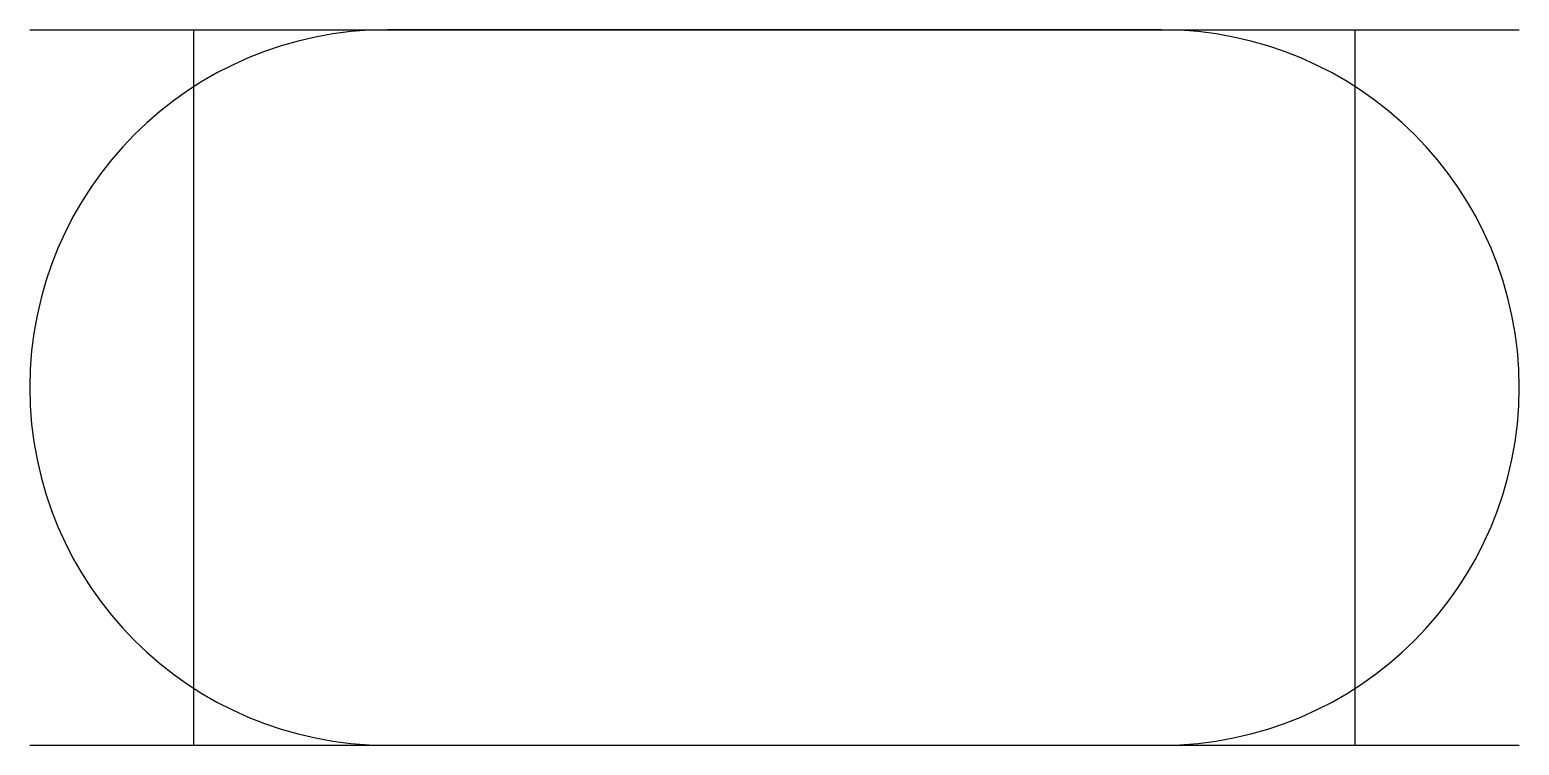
# Model space of a CAD drawing. Extents: x -713 to -693.8, y 0 to 9.2.
import ezdxf

# ---------------------------------------------------------------- set-up
doc = ezdxf.new("R2010")
doc.units = 0
doc.layers.get('0').update_dxf_attribs({"linetype": 'CONTINUOUS'})

msp = doc.modelspace()

# ---------------------------------------------------------------- linework, layer by layer
at = {"linetype": 'CONTINUOUS'}
for p, q in [((-713.01, 9.24), (-693.77, 9.24)), ((-710.89, 0), (-710.89, 9.24)), ((-698.39, 9.24), (-708.39, 9.24)), ((-695.89, 0), (-695.89, 9.24)), ((-713.01, 0), (-693.77, 0)), ((-708.39, 0), (-698.39, 0))]:
    msp.add_line(p, q, dxfattribs=at)
for centre, start, end in [((-708.39, 4.62), 90, 270), ((-698.39, 4.62), 270, 90)]:
    msp.add_arc(centre, 4.62, start, end, dxfattribs=at)

doc.saveas('drawing.dxf')
